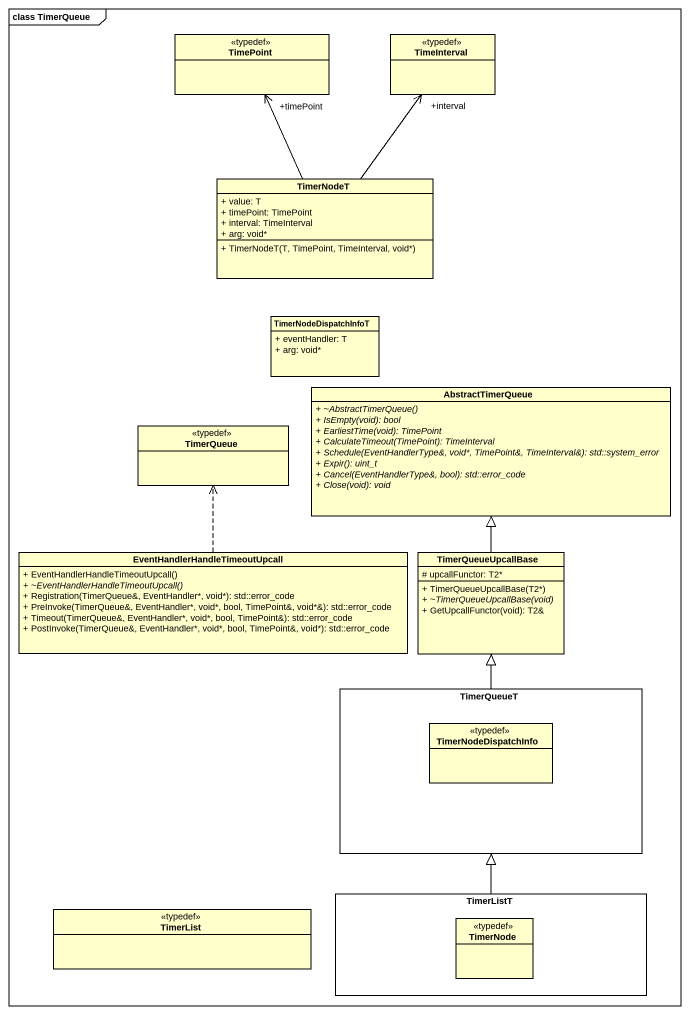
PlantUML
@startuml
mainframe class TimerQueue
hide circle
hide empty members
skinparam classAttributeIconSize 0
class TimePoint <<typedef>>
class TimeInterval <<typedef>>
class TimerNodeT {
  + value: T
  + timePoint: TimePoint
  + interval: TimeInterval
  + arg: void*
  + TimerNodeT(T, TimePoint, TimeInterval, void*)
}
class TimerNodeDispatchInfoT {
  + eventHandler: T
  + arg: void*
}
class AbstractTimerQueue {
  {abstract} + ~AbstractTimerQueue()
  {abstract} + IsEmpty(void): bool
  {abstract} + EarliestTime(void): TimePoint
  {abstract} + CalculateTimeout(TimePoint): TimeInterval
  {abstract} + Schedule(EventHandlerType&, void*, TimePoint&, TimeInterval&): std::system_error
  {abstract} + Expir(): uint_t
  {abstract} + Cancel(EventHandlerType&, bool): std::error_code
  {abstract} + Close(void): void
}
class TimerQueue <<typedef>>
class "EventHandlerHandleTimeoutUpcall" as EventHandlerHandleTimeoutUpc {
  + EventHandlerHandleTimeoutUpcall()
  {abstract} + ~EventHandlerHandleTimeoutUpcall()
  + Registration(TimerQueue&, EventHandler*, void*): std::error_code
  + PreInvoke(TimerQueue&, EventHandler*, void*, bool, TimePoint&, void*&): std::error_code
  + Timeout(TimerQueue&, EventHandler*, void*, bool, TimePoint&): std::error_code
  + PostInvoke(TimerQueue&, EventHandler*, void*, bool, TimePoint&, void*): std::error_code
}
class TimerQueueUpcallBase {
  # upcallFunctor: T2*
  + TimerQueueUpcallBase(T2*)
  {abstract} + ~TimerQueueUpcallBase(void)
  + GetUpcallFunctor(void): T2&
}
rectangle TimerQueueT {
  class TimerNodeDispatchInfo <<typedef>>
}
rectangle TimerListT {
  class TimerNode <<typedef>>
}
class TimerList <<typedef>>
TimerNodeT -up-> "+timePoint" TimePoint
TimerNodeT -up-> "+interval" TimeInterval
EventHandlerHandleTimeoutUpc .up.> TimerQueue
TimerQueueUpcallBase -up-|> AbstractTimerQueue
TimerQueueT -up-|> TimerQueueUpcallBase
TimerListT -up-|> TimerQueueT
@enduml
